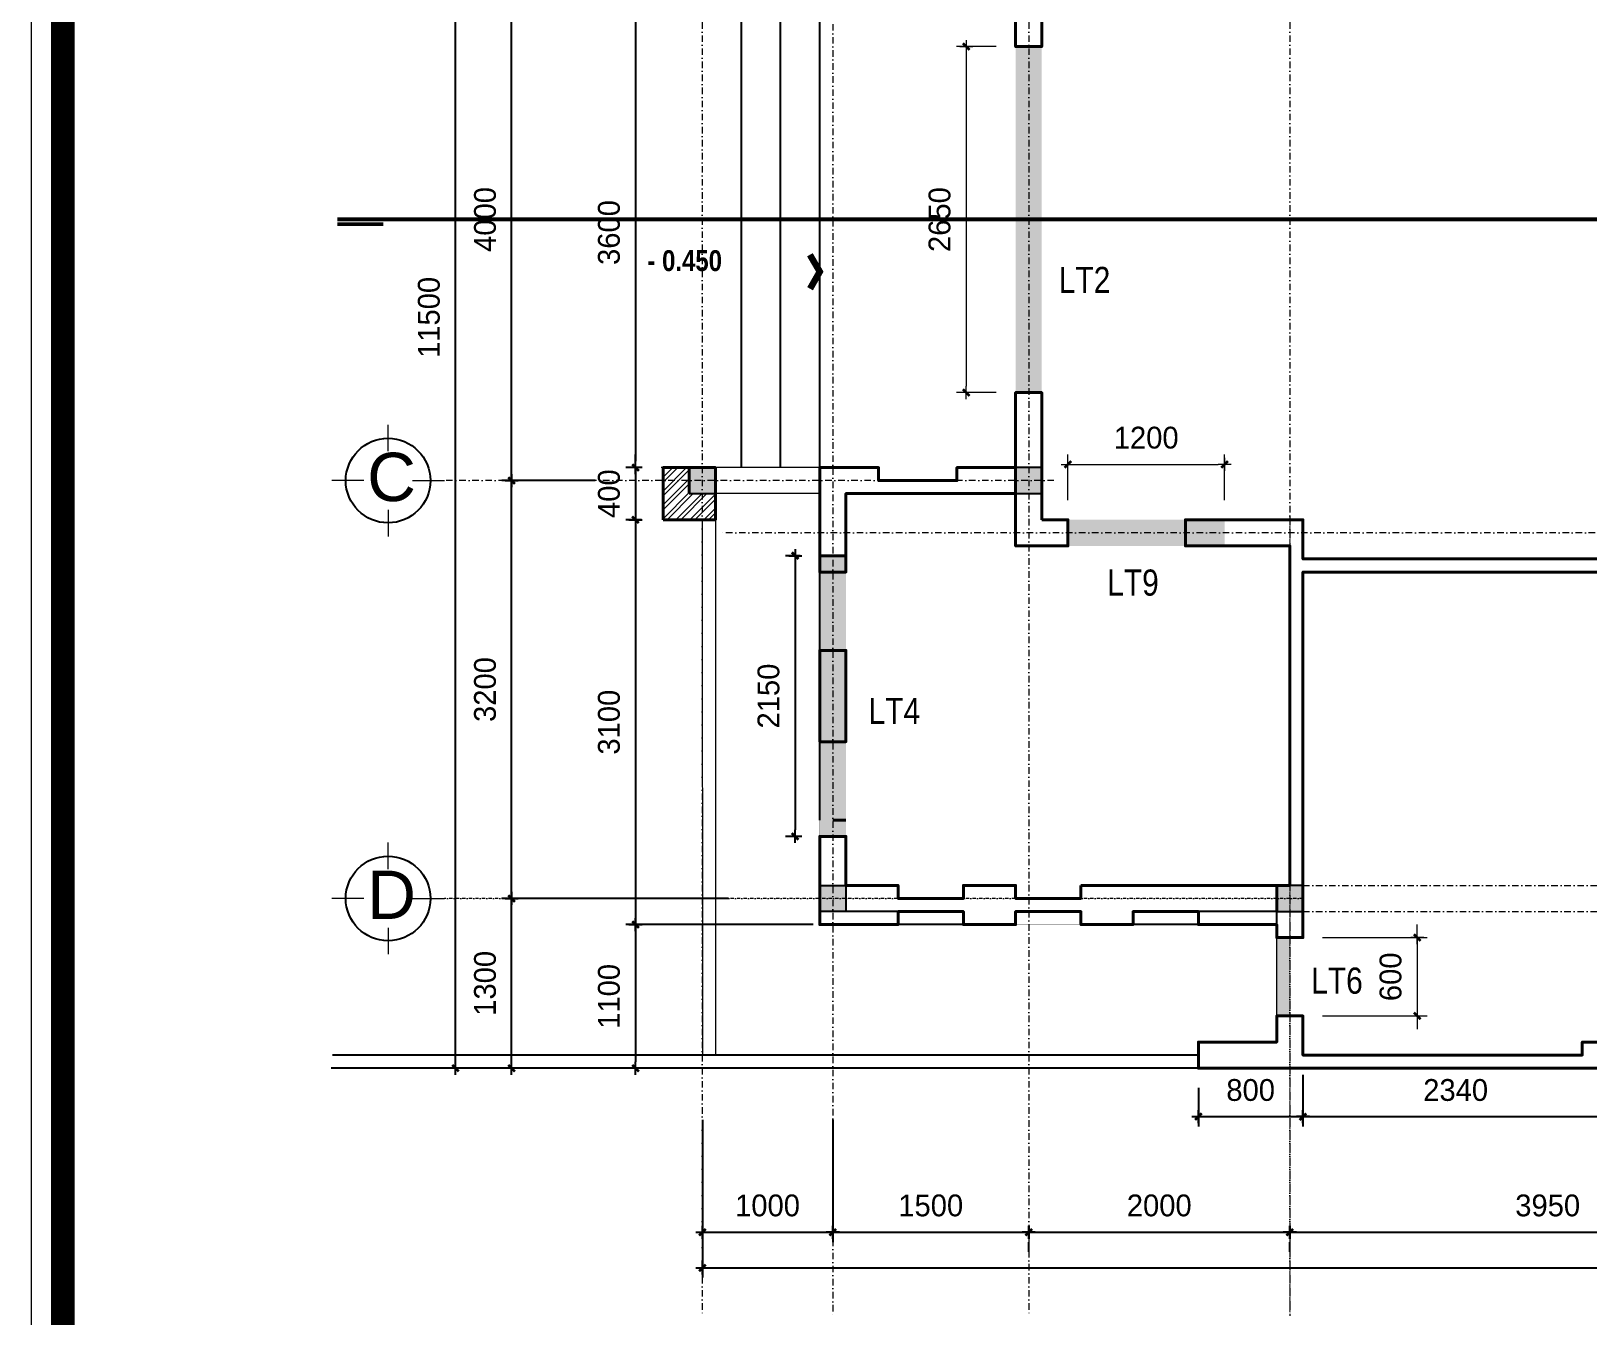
# Model space of a CAD drawing. Header units: millimetres. Extents: x 615730 to 2792744, y 139412 to 597571.
# Drawn here: x 1160509 to 1172432, y 239208 to 249047 of the extents above; entities that cross this region are included whole.
import ezdxf
from ezdxf.enums import TextEntityAlignment as Align

# ---------------------------------------------------------------- set-up
doc = ezdxf.new("R2010")
doc.units = ezdxf.units.MM
doc.header["$MEASUREMENT"] = 0
doc.header["$PDMODE"] = 34
doc.linetypes.add('DASHDOT', pattern=[1, 0.5, -0.25, 0, -0.25])
doc.linetypes.add('HIDDEN2', pattern=[0.1875, 0.125, -0.0625])
doc.layers.get('0').update_dxf_attribs({"lineweight": 5})
for name, color, linetype, lineweight in [('0.1(9)', 9, 'Continuous', 13), ('CAT', 11, 'Continuous', 40), ('KT', 148, 'Continuous', 18), ('net cat.', 1, 'Continuous', 35), ('NET-THAY', 4, 'Continuous', 20), ('NETNGOAITUONG', 1, 'Continuous', 40), ('NTHAY1', 61, 'Continuous', 25), ('thay', 7, 'Continuous', 15), ('TIM TRUC', 149, 'DASHDOT', 9), ('VLIEU', 250, 'Continuous', 9)]:
    doc.layers.add(name, color=color, linetype=linetype, lineweight=lineweight)
for name, color, linetype in [('2L', 7, 'Continuous'), ('5L', 1, 'Continuous'), ('H', 252, 'Continuous'), ('LAYER18', 1, 'Continuous'), ('NET MANH', 252, 'Continuous'), ('netthay', 3, 'Continuous'), ('TEXT', 2, 'Continuous'), ('VL', 155, 'Continuous')]:
    doc.layers.add(name, color=color, linetype=linetype)
doc.styles.add('AVO', font='', dxfattribs={"height": 200})
doc.styles.add('H280', font='', dxfattribs={"height": 200})
doc.styles.add('KT OZON', font='', dxfattribs={"height": 200})
doc.styles.get("Standard").update_dxf_attribs({"font": ''})
doc.styles.add('VNI-AVO', font='vni-roms.shx')
doc.styles.get('AVO').set_extended_font_data('VNI-Helve-Condense')
doc.styles.get('H280').set_extended_font_data('VNI-Avo')
doc.styles.get('KT OZON').set_extended_font_data('VNI-Helve')
doc.styles.get('Standard').set_extended_font_data('VNI-Avo')
doc.dimstyles.new('1-50b', dxfattribs={"dimtxt": 167, "dimasz": 50, "dimexe": 75, "dimexo": 150, "dimgap": 120, "dimtad": 1, "dimdec": 0, "dimzin": 12, "dimtxsty": 'VNI-AVO', "dimblk": ']', "dimcen": 0, "dimdle": 50, "dimclrd": 252, "dimclre": 252, "dimclrt": 2, "dimadec": 0, "dimazin": 0, "dimtfac": 1, "dimtdec": 0, "dimtix": 1, "dimtmove": 2, "dimatfit": 0, "dimldrblk": 'OPEN90', "dimfxl": 1, "dimlwd": -1, "dimlwe": -1, "dimarcsym": 0})

# ---------------------------------------------------------------- blocks, each defined once
blk = doc.blocks.new('TRUC 1')
at = {"ltscale": 50}
blk.add_circle((0, -9525), 8572, dxfattribs=at)
at = {"layer": '0.1(9)', "ltscale": 50}
for p, q in [((0, -3572), (0, 1782)), ((-4942, -9525), (-11427, -9525)), ((4942, -9525), (11427, -9525)), ((0, -15478), (0, -20832))]:
    blk.add_line(p, q, dxfattribs=at)
at = {"layer": 'TEXT', "ltscale": 50, "style": 'H280'}
blk.add_attdef('1', text='', height=10478, dxfattribs=at).set_placement((-214, -4892), align=Align.CENTER)
blk = doc.blocks.new(']')
for p, q in [((1, 0), (-1, 0)), ((0, 1), (0, -1))]:
    blk.add_line(p, q)
at = {"color": 9, "const_width": 0.4}
blk.add_lwpolyline([(-0.51, -0.51), (0.51, 0.51)], dxfattribs=at)
blk = doc.blocks.new('*D896')
at = {"layer": 'DEFPOINTS', "color": 0, "ltscale": 10, "transparency": 16777216}
for p in [(1165650, 240860, -12), (1166649, 240860), (1166649, 239849)]:
    blk.add_point(p, dxfattribs=at)
at = {"layer": 'VL', "color": 252, "ltscale": 10, "transparency": 16777216}
for p, q in [((1165650, 240710), (1165650, 239774)), ((1166649, 240710), (1166649, 239774)), ((1165700, 239849), (1166599, 239849))]:
    blk.add_line(p, q, dxfattribs=at)
at = {"layer": 'VL', "color": 252, "ltscale": 10, "transparency": 16777216, "xscale": 50, "yscale": 50, "zscale": 50, "rotation": 180}
blk.add_blockref(']', (1165650, 239849), dxfattribs=at)
at = {"layer": 'VL', "color": 252, "ltscale": 10, "transparency": 16777216, "xscale": 50, "yscale": 50, "zscale": 50}
blk.add_blockref(']', (1166649, 239849), dxfattribs=at)
at = {"layer": 'VL', "color": 2, "ltscale": 10, "transparency": 16777216, "insert": (1166149, 240053), "char_height": 167, "attachment_point": 5, "style": 'VNI-AVO'}
blk.add_mtext('1000', dxfattribs=at)
blk = doc.blocks.new('_Open90')
at = {"color": 0, "linetype": 'ByBlock', "lineweight": -2}
for p, q in [((0, 0), (-1, 0)), ((-0.5, 0.5), (0, 0)), ((0, 0), (-0.5, -0.5))]:
    blk.add_line(p, q, dxfattribs=at)
blk = doc.blocks.new('*D897')
at = {"layer": 'DEFPOINTS', "color": 0, "ltscale": 10, "transparency": 16777216}
for p in [(1166649, 240860), (1168149, 239849), (1168149, 239849)]:
    blk.add_point(p, dxfattribs=at)
at = {"layer": 'VL', "color": 252, "ltscale": 10, "transparency": 16777216}
for p, q in [((1166649, 240710), (1166649, 239774)), ((1166699, 239849), (1168099, 239849)), ((1168149, 239699), (1168149, 239774))]:
    blk.add_line(p, q, dxfattribs=at)
at = {"layer": 'VL', "color": 252, "ltscale": 10, "transparency": 16777216, "xscale": 50, "yscale": 50, "zscale": 50, "rotation": 180}
blk.add_blockref(']', (1166649, 239849), dxfattribs=at)
at = {"layer": 'VL', "color": 252, "ltscale": 10, "transparency": 16777216, "xscale": 50, "yscale": 50, "zscale": 50}
blk.add_blockref(']', (1168149, 239849), dxfattribs=at)
at = {"layer": 'VL', "color": 2, "ltscale": 10, "transparency": 16777216, "insert": (1167399, 240053), "char_height": 167, "attachment_point": 5, "style": 'VNI-AVO'}
blk.add_mtext('1500', dxfattribs=at)
blk = doc.blocks.new('*D898')
at = {"layer": 'DEFPOINTS', "color": 0, "ltscale": 10, "transparency": 16777216}
for p in [(1168149, 239849), (1170149, 239849), (1170149, 239849)]:
    blk.add_point(p, dxfattribs=at)
at = {"layer": 'VL', "color": 252, "ltscale": 10, "transparency": 16777216}
for p, q in [((1168149, 239699), (1168149, 239774)), ((1168199, 239849), (1170099, 239849)), ((1170149, 239699), (1170149, 239774))]:
    blk.add_line(p, q, dxfattribs=at)
at = {"layer": 'VL', "color": 252, "ltscale": 10, "transparency": 16777216, "xscale": 50, "yscale": 50, "zscale": 50, "rotation": 180}
blk.add_blockref(']', (1168149, 239849), dxfattribs=at)
at = {"layer": 'VL', "color": 252, "ltscale": 10, "transparency": 16777216, "xscale": 50, "yscale": 50, "zscale": 50}
blk.add_blockref(']', (1170149, 239849), dxfattribs=at)
at = {"layer": 'VL', "color": 2, "ltscale": 10, "transparency": 16777216, "insert": (1169149, 240053), "char_height": 167, "attachment_point": 5, "style": 'VNI-AVO'}
blk.add_mtext('2000', dxfattribs=at)
blk = doc.blocks.new('*D899')
at = {"layer": 'DEFPOINTS', "color": 0, "ltscale": 10, "transparency": 16777216}
for p in [(1170149, 239849), (1174099, 239849), (1174099, 239849)]:
    blk.add_point(p, dxfattribs=at)
at = {"layer": 'VL', "color": 252, "ltscale": 10, "transparency": 16777216}
for p, q in [((1170149, 239699), (1170149, 239774)), ((1170199, 239849), (1174049, 239849)), ((1174099, 239699), (1174099, 239774))]:
    blk.add_line(p, q, dxfattribs=at)
at = {"layer": 'VL', "color": 252, "ltscale": 10, "transparency": 16777216, "xscale": 50, "yscale": 50, "zscale": 50, "rotation": 180}
blk.add_blockref(']', (1170149, 239849), dxfattribs=at)
at = {"layer": 'VL', "color": 252, "ltscale": 10, "transparency": 16777216, "xscale": 50, "yscale": 50, "zscale": 50}
blk.add_blockref(']', (1174099, 239849), dxfattribs=at)
at = {"layer": 'VL', "color": 2, "ltscale": 10, "transparency": 16777216, "insert": (1172124, 240053), "char_height": 167, "attachment_point": 5, "style": 'VNI-AVO'}
blk.add_mtext('3950', dxfattribs=at)
blk = doc.blocks.new('*D905')
at = {"layer": 'DEFPOINTS', "color": 0, "ltscale": 10, "transparency": 16777216}
for p in [(1165650, 240860), (1186250, 240860), (1186250, 239576)]:
    blk.add_point(p, dxfattribs=at)
at = {"layer": 'VL', "color": 252, "ltscale": 10, "transparency": 16777216}
for p, q in [((1165650, 240710), (1165650, 239501)), ((1186250, 240710), (1186250, 239501)), ((1165700, 239576), (1186200, 239576))]:
    blk.add_line(p, q, dxfattribs=at)
at = {"layer": 'VL', "color": 252, "ltscale": 10, "transparency": 16777216, "xscale": 50, "yscale": 50, "zscale": 50, "rotation": 180}
blk.add_blockref(']', (1165650, 239576), dxfattribs=at)
at = {"layer": 'VL', "color": 252, "ltscale": 10, "transparency": 16777216, "xscale": 50, "yscale": 50, "zscale": 50}
blk.add_blockref(']', (1186250, 239576), dxfattribs=at)
at = {"layer": 'VL', "color": 2, "ltscale": 10, "transparency": 16777216, "insert": (1175950, 239779), "char_height": 167, "attachment_point": 5, "style": 'VNI-AVO'}
blk.add_mtext('20600', dxfattribs=at)
blk = doc.blocks.new('*D906')
at = {"layer": 'DEFPOINTS', "color": 0, "ltscale": 10, "transparency": 16777216}
for p in [(1164189, 242405), (1165999, 242405), (1165999, 241105, -12)]:
    blk.add_point(p, dxfattribs=at)
at = {"layer": 'VL', "color": 252, "ltscale": 10, "transparency": 16777216}
for p, q in [((1165849, 242405), (1164114, 242405)), ((1164189, 241155), (1164189, 242355)), ((1165849, 241105), (1164114, 241105))]:
    blk.add_line(p, q, dxfattribs=at)
at = {"layer": 'VL', "color": 252, "ltscale": 10, "transparency": 16777216, "xscale": 50, "yscale": 50, "zscale": 50}
for p, rotation in [((1164189, 242405), 90), ((1164189, 241105), 270)]:
    blk.add_blockref(']', p, dxfattribs=dict(at, rotation=rotation))
at = {"layer": 'VL', "color": 2, "ltscale": 10, "transparency": 16777216, "insert": (1163986, 241755), "char_height": 167, "attachment_point": 5, "rotation": 90, "style": 'VNI-AVO'}
blk.add_mtext('1300', dxfattribs=at)
blk = doc.blocks.new('*D907')
at = {"layer": 'DEFPOINTS', "color": 0, "ltscale": 10, "transparency": 16777216}
for p in [(1164189, 245605), (1164979, 245605, -3), (1165999, 242405)]:
    blk.add_point(p, dxfattribs=at)
at = {"layer": 'VL', "color": 252, "ltscale": 10, "transparency": 16777216}
for p, q in [((1164829, 245605), (1164114, 245605)), ((1164189, 242455), (1164189, 245555)), ((1165849, 242405), (1164114, 242405))]:
    blk.add_line(p, q, dxfattribs=at)
at = {"layer": 'VL', "color": 252, "ltscale": 10, "transparency": 16777216, "xscale": 50, "yscale": 50, "zscale": 50}
for p, rotation in [((1164189, 245605), 90), ((1164189, 242405), 270)]:
    blk.add_blockref(']', p, dxfattribs=dict(at, rotation=rotation))
at = {"layer": 'VL', "color": 2, "ltscale": 10, "transparency": 16777216, "insert": (1163986, 244005), "char_height": 167, "attachment_point": 5, "rotation": 90, "style": 'VNI-AVO'}
blk.add_mtext('3200', dxfattribs=at)
blk = doc.blocks.new('*D908')
at = {"layer": 'DEFPOINTS', "color": 0, "ltscale": 10, "transparency": 16777216}
for p in [(1164189, 249605), (1164871, 249605), (1164979, 245605, -3)]:
    blk.add_point(p, dxfattribs=at)
at = {"layer": 'VL', "color": 252, "ltscale": 10, "transparency": 16777216}
for p, q in [((1164721, 249605), (1164114, 249605)), ((1164189, 245655), (1164189, 249555)), ((1164829, 245605), (1164114, 245605))]:
    blk.add_line(p, q, dxfattribs=at)
at = {"layer": 'VL', "color": 252, "ltscale": 10, "transparency": 16777216, "xscale": 50, "yscale": 50, "zscale": 50}
for p, rotation in [((1164189, 249605), 90), ((1164189, 245605), 270)]:
    blk.add_blockref(']', p, dxfattribs=dict(at, rotation=rotation))
at = {"layer": 'VL', "color": 2, "ltscale": 10, "transparency": 16777216, "insert": (1163986, 247605), "char_height": 167, "attachment_point": 5, "rotation": 90, "style": 'VNI-AVO'}
blk.add_mtext('4000', dxfattribs=at)
blk = doc.blocks.new('*D912')
at = {"layer": 'DEFPOINTS', "color": 0, "ltscale": 10, "transparency": 16777216}
for p in [(1163759, 252605), (1164370, 252605), (1164370, 241105)]:
    blk.add_point(p, dxfattribs=at)
at = {"layer": 'VL', "color": 252, "ltscale": 10, "transparency": 16777216}
for p, q in [((1164220, 252605), (1163684, 252605)), ((1163759, 241155), (1163759, 252555)), ((1164220, 241105), (1163684, 241105))]:
    blk.add_line(p, q, dxfattribs=at)
at = {"layer": 'VL', "color": 252, "ltscale": 10, "transparency": 16777216, "xscale": 50, "yscale": 50, "zscale": 50}
for p, rotation in [((1163759, 252605), 90), ((1163759, 241105), 270)]:
    blk.add_blockref(']', p, dxfattribs=dict(at, rotation=rotation))
at = {"layer": 'VL', "color": 2, "ltscale": 10, "transparency": 16777216, "insert": (1163556, 246855), "char_height": 167, "attachment_point": 5, "rotation": 90, "style": 'VNI-AVO'}
blk.add_mtext('11500', dxfattribs=at)
blk = doc.blocks.new('*D884')
at = {"layer": 'DEFPOINTS', "color": 0, "ltscale": 10, "transparency": 16777216}
for p in [(1165350, 249305), (1165138, 245705), (1165334, 245705)]:
    blk.add_point(p, dxfattribs=at)
at = {"layer": 'VL', "color": 252, "ltscale": 10, "transparency": 16777216}
for p, q in [((1165200, 249305), (1165063, 249305)), ((1165138, 249255), (1165138, 245755)), ((1165184, 245705), (1165063, 245705))]:
    blk.add_line(p, q, dxfattribs=at)
at = {"layer": 'VL', "color": 252, "ltscale": 10, "transparency": 16777216, "xscale": 50, "yscale": 50, "zscale": 50}
for p, rotation in [((1165138, 249305), 90), ((1165138, 245705), 270)]:
    blk.add_blockref(']', p, dxfattribs=dict(at, rotation=rotation))
at = {"layer": 'VL', "color": 2, "ltscale": 10, "transparency": 16777216, "insert": (1164935, 247505), "char_height": 167, "attachment_point": 5, "rotation": 90, "style": 'VNI-AVO'}
blk.add_mtext('3600', dxfattribs=at)
blk = doc.blocks.new('*D885')
at = {"layer": 'DEFPOINTS', "color": 0, "ltscale": 10, "transparency": 16777216}
for p in [(1165334, 245705), (1165138, 245305), (1165334, 245305, 127)]:
    blk.add_point(p, dxfattribs=at)
at = {"layer": 'VL', "color": 252, "ltscale": 10, "transparency": 16777216}
for p, q in [((1165138, 245755), (1165138, 245805)), ((1165184, 245705), (1165063, 245705)), ((1165138, 245705), (1165138, 245305)), ((1165184, 245305), (1165063, 245305)), ((1165138, 245255), (1165138, 245205))]:
    blk.add_line(p, q, dxfattribs=at)
at = {"layer": 'VL', "color": 252, "ltscale": 10, "transparency": 16777216, "xscale": 50, "yscale": 50, "zscale": 50}
for p, rotation in [((1165138, 245705), 270), ((1165138, 245305), 90)]:
    blk.add_blockref(']', p, dxfattribs=dict(at, rotation=rotation))
at = {"layer": 'VL', "color": 2, "ltscale": 10, "transparency": 16777216, "insert": (1164935, 245505), "char_height": 167, "attachment_point": 5, "rotation": 90, "style": 'VNI-AVO'}
blk.add_mtext('400', dxfattribs=at)
blk = doc.blocks.new('*D886')
at = {"layer": 'DEFPOINTS', "color": 0, "ltscale": 10, "transparency": 16777216}
for p in [(1165334, 245305, 127), (1165138, 242205), (1166649, 242205)]:
    blk.add_point(p, dxfattribs=at)
at = {"layer": 'VL', "color": 252, "ltscale": 10, "transparency": 16777216}
for p, q in [((1165184, 245305), (1165063, 245305)), ((1165138, 245255), (1165138, 242255)), ((1166499, 242205), (1165063, 242205))]:
    blk.add_line(p, q, dxfattribs=at)
at = {"layer": 'VL', "color": 252, "ltscale": 10, "transparency": 16777216, "xscale": 50, "yscale": 50, "zscale": 50}
for p, rotation in [((1165138, 245305), 90), ((1165138, 242205), 270)]:
    blk.add_blockref(']', p, dxfattribs=dict(at, rotation=rotation))
at = {"layer": 'VL', "color": 2, "ltscale": 10, "transparency": 16777216, "insert": (1164935, 243755), "char_height": 167, "attachment_point": 5, "rotation": 90, "style": 'VNI-AVO'}
blk.add_mtext('3100', dxfattribs=at)
blk = doc.blocks.new('*D887')
at = {"layer": 'DEFPOINTS', "color": 0, "ltscale": 10, "transparency": 16777216}
for p in [(1166649, 242205), (1165138, 241105), (1165650, 241105)]:
    blk.add_point(p, dxfattribs=at)
at = {"layer": 'VL', "color": 252, "ltscale": 10, "transparency": 16777216}
for p, q in [((1166499, 242205), (1165063, 242205)), ((1165138, 242155), (1165138, 241155)), ((1165500, 241105), (1165063, 241105))]:
    blk.add_line(p, q, dxfattribs=at)
at = {"layer": 'VL', "color": 252, "ltscale": 10, "transparency": 16777216, "xscale": 50, "yscale": 50, "zscale": 50}
for p, rotation in [((1165138, 242205), 90), ((1165138, 241105), 270)]:
    blk.add_blockref(']', p, dxfattribs=dict(at, rotation=rotation))
at = {"layer": 'VL', "color": 2, "ltscale": 10, "transparency": 16777216, "insert": (1164935, 241655), "char_height": 167, "attachment_point": 5, "rotation": 90, "style": 'VNI-AVO'}
blk.add_mtext('1100', dxfattribs=at)
blk = doc.blocks.new('*D888')
at = {"layer": 'DEFPOINTS', "color": 0, "ltscale": 10, "transparency": 16777216}
for p in [(1170249, 241205), (1169449, 241105), (1170249, 240734)]:
    blk.add_point(p, dxfattribs=at)
at = {"layer": 'VL', "color": 252, "ltscale": 10, "transparency": 16777216}
for p, q in [((1169449, 240955), (1169449, 240659)), ((1170249, 241055), (1170249, 240659)), ((1169499, 240734), (1170199, 240734))]:
    blk.add_line(p, q, dxfattribs=at)
at = {"layer": 'VL', "color": 252, "ltscale": 10, "transparency": 16777216, "xscale": 50, "yscale": 50, "zscale": 50, "rotation": 180}
blk.add_blockref(']', (1169449, 240734), dxfattribs=at)
at = {"layer": 'VL', "color": 252, "ltscale": 10, "transparency": 16777216, "xscale": 50, "yscale": 50, "zscale": 50}
blk.add_blockref(']', (1170249, 240734), dxfattribs=at)
at = {"layer": 'VL', "color": 2, "ltscale": 10, "transparency": 16777216, "insert": (1169849, 240937), "char_height": 167, "attachment_point": 5, "style": 'VNI-AVO'}
blk.add_mtext('800', dxfattribs=at)
blk = doc.blocks.new('*D889')
at = {"layer": 'DEFPOINTS', "color": 0, "ltscale": 10, "transparency": 16777216}
for p in [(1170249, 241205), (1172589, 241105), (1172589, 240734)]:
    blk.add_point(p, dxfattribs=at)
at = {"layer": 'VL', "color": 252, "ltscale": 10, "transparency": 16777216}
for p, q in [((1170249, 241055), (1170249, 240659)), ((1172589, 240955), (1172589, 240659)), ((1170299, 240734), (1172539, 240734))]:
    blk.add_line(p, q, dxfattribs=at)
at = {"layer": 'VL', "color": 252, "ltscale": 10, "transparency": 16777216, "xscale": 50, "yscale": 50, "zscale": 50, "rotation": 180}
blk.add_blockref(']', (1170249, 240734), dxfattribs=at)
at = {"layer": 'VL', "color": 252, "ltscale": 10, "transparency": 16777216, "xscale": 50, "yscale": 50, "zscale": 50}
blk.add_blockref(']', (1172589, 240734), dxfattribs=at)
at = {"layer": 'VL', "color": 2, "ltscale": 10, "transparency": 16777216, "insert": (1171419, 240937), "char_height": 167, "attachment_point": 5, "style": 'VNI-AVO'}
blk.add_mtext('2340', dxfattribs=at)
blk = doc.blocks.new('*D935')
at = {"layer": 'DEFPOINTS', "color": 0, "ltscale": 10, "transparency": 16777216}
for p in [(1168049, 248929, 63), (1167671, 246279), (1168049, 246279, 63)]:
    blk.add_point(p, dxfattribs=at)
at = {"layer": 'KT', "color": 252, "ltscale": 10, "transparency": 16777216}
for p, q in [((1167899, 248929), (1167596, 248929)), ((1167671, 248879), (1167671, 246329)), ((1167899, 246279), (1167596, 246279))]:
    blk.add_line(p, q, dxfattribs=at)
at = {"layer": 'KT', "color": 252, "ltscale": 10, "transparency": 16777216, "xscale": 50, "yscale": 50, "zscale": 50}
for p, rotation in [((1167671, 248929), 90), ((1167671, 246279), 270)]:
    blk.add_blockref(']', p, dxfattribs=dict(at, rotation=rotation))
at = {"layer": 'KT', "color": 2, "ltscale": 10, "transparency": 16777216, "insert": (1167467, 247604), "char_height": 167, "attachment_point": 5, "rotation": 90, "style": 'VNI-AVO'}
blk.add_mtext('2650', dxfattribs=at)
blk = doc.blocks.new('*D936')
at = {"layer": 'DEFPOINTS', "color": 0, "ltscale": 10, "transparency": 16777216}
for p in [(1169649, 245729), (1168449, 245305), (1169649, 245305)]:
    blk.add_point(p, dxfattribs=at)
at = {"layer": 'KT', "color": 252, "ltscale": 10, "transparency": 16777216}
for p, q in [((1168449, 245455), (1168449, 245804)), ((1168499, 245729), (1169599, 245729)), ((1169649, 245455), (1169649, 245804))]:
    blk.add_line(p, q, dxfattribs=at)
at = {"layer": 'KT', "color": 252, "ltscale": 10, "transparency": 16777216, "xscale": 50, "yscale": 50, "zscale": 50, "rotation": 180}
blk.add_blockref(']', (1168449, 245729), dxfattribs=at)
at = {"layer": 'KT', "color": 252, "ltscale": 10, "transparency": 16777216, "xscale": 50, "yscale": 50, "zscale": 50}
blk.add_blockref(']', (1169649, 245729), dxfattribs=at)
at = {"layer": 'KT', "color": 2, "ltscale": 10, "transparency": 16777216, "insert": (1169049, 245933), "char_height": 167, "attachment_point": 5, "style": 'VNI-AVO'}
blk.add_mtext('1200', dxfattribs=at)
blk = doc.blocks.new('*D946')
at = {"layer": 'DEFPOINTS', "color": 0, "ltscale": 10, "transparency": 16777216}
for p in [(1170249, 242105), (1170249, 241505), (1171125, 241505)]:
    blk.add_point(p, dxfattribs=at)
at = {"layer": 'KT', "color": 252, "ltscale": 10, "transparency": 16777216}
for p, q in [((1171125, 242155), (1171125, 242205)), ((1170399, 242105), (1171200, 242105)), ((1171125, 242105), (1171125, 241505)), ((1170399, 241505), (1171200, 241505)), ((1171125, 241455), (1171125, 241405))]:
    blk.add_line(p, q, dxfattribs=at)
at = {"layer": 'KT', "color": 252, "ltscale": 10, "transparency": 16777216, "xscale": 50, "yscale": 50, "zscale": 50}
for p, rotation in [((1171125, 242105), 270), ((1171125, 241505), 90)]:
    blk.add_blockref(']', p, dxfattribs=dict(at, rotation=rotation))
at = {"layer": 'KT', "color": 2, "ltscale": 10, "transparency": 16777216, "insert": (1170921, 241805), "char_height": 167, "attachment_point": 5, "rotation": 90, "style": 'VNI-AVO'}
blk.add_mtext('600', dxfattribs=at)
blk = doc.blocks.new('*D1782')
at = {"layer": 'DEFPOINTS', "color": 0, "ltscale": 10, "transparency": 16777216}
for p in [(1166549, 245030, -16), (1166361, 242880), (1166549, 242880, -16)]:
    blk.add_point(p, dxfattribs=at)
at = {"layer": 'VL', "color": 252, "ltscale": 10, "transparency": 16777216}
for p, q in [((1166399, 245030), (1166286, 245030)), ((1166361, 244980), (1166361, 242930)), ((1166399, 242880), (1166286, 242880))]:
    blk.add_line(p, q, dxfattribs=at)
at = {"layer": 'VL', "color": 252, "ltscale": 10, "transparency": 16777216, "xscale": 50, "yscale": 50, "zscale": 50}
for p, rotation in [((1166361, 245030), 90), ((1166361, 242880), 270)]:
    blk.add_blockref(']', p, dxfattribs=dict(at, rotation=rotation))
at = {"layer": 'VL', "color": 2, "ltscale": 10, "transparency": 16777216, "insert": (1166157, 243955), "char_height": 167, "attachment_point": 5, "rotation": 90, "style": 'VNI-AVO'}
blk.add_mtext('2150', dxfattribs=at)

msp = doc.modelspace()

# ---------------------------------------------------------------- hatches: boundary and pattern name
at = {"layer": 'VLIEU', "ltscale": 10}
h = msp.add_hatch(dxfattribs=at)
h.set_pattern_fill('STEEL', color=256, scale=600, style=0)
h.set_pattern_definition([(45, (589772.304, -2663.9), (-53.033009, 53.033009), []), (45, (589772.304, -2626.4), (-53.033009, 53.033009), [])])
h.paths.add_polyline_path([(1165749.7, 245505.1), (1165749.7, 245305.1), (1165349.7, 245305.1), (1165349.7, 245705.1), (1165549.7, 245705.1), (1165549.7, 245505.1)])

# ---------------------------------------------------------------- linework, layer by layer
at = {"layer": '5L'}
for points in [[(1168248.9, 248928.7, 47.5), (1168049.2, 248928.7, 47.5), (1168248.9, 246278.7, 47.5), (1168048.9, 246278.7, 47.5)], [(1169649.2, 245105.1, -15.9), (1169649.2, 245305.1, -15.9), (1168448.9, 245105.1, -15.9), (1168448.9, 245305.1, -15.9)], [(1166749.2, 245030.1, -15.9), (1166549.2, 245030.1, -15.9), (1166749.2, 242880.1, -15.9), (1166549.2, 242880.1, -15.9)], [(1170149.2, 242105.1, -15.9), (1170049.2, 242105.1, -15.9), (1170149.2, 241505.1, -15.9), (1170049.2, 241505.1, -15.9)]]:
    msp.add_trace(points, dxfattribs=at)
at = {"layer": 'CAT'}
for p, q in [((1166649.2, 244905.1, -15.9), (1166749.2, 244905.1, -15.9)), ((1166649.2, 244305.1, -15.9), (1166749.2, 244305.1, -15.9)), ((1166649.2, 243605.1, -15.9), (1166749.2, 243605.1, -15.9)), ((1166649.2, 243005.1, -15.9), (1166749.2, 243005.1, -15.9)), ((1170149.2, 242105.1, -15.9), (1170249.2, 242105.1, -15.9)), ((1170149.2, 241505.1, -15.9), (1170249.2, 241505.1, -15.9))]:
    msp.add_line(p, q, dxfattribs=at)
at = {"layer": 'H', "const_width": 182.5, "elevation": -15.9}
msp.add_lwpolyline([(1160752.6, 230513.2), (1196396.4, 230513.2), (1196396.4, 255573.4), (1160752.6, 255573.4)], close=True, dxfattribs=at)
at = {"layer": 'LAYER18', "ltscale": 10, "const_width": 30, "elevation": -15.9}
msp.add_lwpolyline([(1162854.2, 247568.8), (1163205.9, 247568.8)], dxfattribs=at)
at = {"layer": 'net cat.', "color": 6, "linetype": 'HIDDEN2', "ltscale": 5000, "const_width": 30, "elevation": -15.9}
msp.add_lwpolyline([(1162853.8, 247605.1), (1175015.9, 247605.1), (1175015.9, 245858), (1188687.7, 245858)], dxfattribs=at)
at = {"layer": 'NET MANH'}
for p, q in [((1165949.2, 245705.1, -15.9), (1165949.2, 249305.1, 231.2)), ((1166249.2, 245705.1, -15.9), (1166249.2, 249305.1, 231.2)), ((1166549.2, 245705.1, -15.9), (1166549.2, 249305.1, 231.2)), ((1166549.2, 244305.1, -15.9), (1166549.2, 244905.1, -15.9)), ((1166549.2, 243005.1, -15.9), (1166549.2, 243605.1, -15.9))]:
    msp.add_line(p, q, dxfattribs=at)
for points, elevation in [([(1165549.7, 245505.1), (1165749.7, 245505.1), (1165749.7, 245705.1), (1165549.7, 245705.1)], -29.1), ([(1168048.9, 245505.1), (1168248.9, 245505.1), (1168248.9, 245705.1), (1168048.9, 245705.1)], 34.4), ([(1166549.2, 242505.1), (1166749.2, 242505.1), (1166749.2, 242305.1), (1166549.2, 242305.1)], -15.9), ([(1170049.2, 242305.1), (1170249.2, 242305.1), (1170249.2, 242505.1), (1170049.2, 242505.1)], -15.9)]:
    msp.add_lwpolyline(points, close=True, dxfattribs=dict(at, elevation=elevation))
for points in [[(1165549.7, 245705.1, -29.1), (1165749.7, 245705.1, -29.1), (1165549.7, 245505.1, -29.1), (1165749.7, 245505.1, -29.1)], [(1168048.9, 245705.1, 34.4), (1168248.9, 245705.1, 34.4), (1168048.9, 245505.1, 34.4), (1168248.9, 245505.1, 34.4)], [(1166549.2, 242305.1, -15.9), (1166749.2, 242305.1, -15.9), (1166549.2, 242505.1, -15.9), (1166749.2, 242505.1, -15.9)], [(1170049.2, 242505.1, -15.9), (1170249.2, 242505.1, -15.9), (1170049.2, 242305.1, -15.9), (1170249.2, 242305.1, -15.9)]]:
    msp.add_solid(points, dxfattribs=at)
at = {"layer": 'NET-THAY'}
for p, q in [((1166549.2, 245705.1, -15.9), (1165334, 245705.1, -15.9)), ((1166549.2, 245505.1, -15.9), (1165749.7, 245505.1, -29.1)), ((1165649.7, 245305.1, 110.9), (1165650.8, 241205.1, -15.9)), ((1165749.7, 245305.1, 110.9), (1165750.8, 241205.1, -15.9)), ((1170049.2, 241505.1, -15.9), (1170049.2, 242105.1, -15.9))]:
    msp.add_line(p, q, dxfattribs=at)
at = {"layer": 'NETNGOAITUONG'}
for p, q in [((1165549.7, 245505.1, -29.1), (1165549.7, 245705.1, -29.1)), ((1168048.9, 245505.1, 34.4), (1168048.9, 245705.1, 34.4)), ((1166549.2, 242505.1, -15.9), (1166549.2, 242305.1, -15.9)), ((1170049.2, 242305.1, -15.9), (1170049.2, 242505.1, -15.9)), ((1170249.2, 241305.1, -15.9), (1170249.2, 241305.1, -15.9))]:
    msp.add_line(p, q, dxfattribs=at)
for points, elevation in [([(1168249.2, 249505.1), (1168248.9, 248928.7), (1168049.2, 248928.7), (1168049.2, 249705.1)], 47.5), ([(1168048.9, 245705.1), (1168048.9, 246278.7), (1168248.9, 246278.7), (1168248.9, 245305.1)], 47.5), ([(1168048.9, 245705.1), (1167599.2, 245705.1), (1167599.2, 245605.1), (1166999.2, 245605.1), (1166999.2, 245705.1), (1166549.2, 245705.1), (1166549.2, 244905.1), (1166749.2, 244905.1), (1166749.2, 245505.1), (1168048.9, 245505.1), (1168048.9, 245105.1), (1168448.9, 245105.1), (1168448.9, 245305.1), (1168248.9, 245305.1)], -15.9), ([(1168048.9, 245705.1), (1167599.2, 245705.1), (1167599.2, 245605.1), (1166999.2, 245605.1), (1166999.2, 245705.1), (1166549.2, 245705.1), (1166549.2, 245030.1), (1166749.2, 245030.1), (1166749.2, 245505.1), (1168048.9, 245505.1), (1168048.9, 245105.1), (1168448.9, 245105.1), (1168448.9, 245305.1), (1168248.9, 245305.1)], -15.9), ([(1172549.7, 245005.1), (1170249.2, 245005.1), (1170249.2, 245305.1), (1169349.2, 245305.1), (1169349.2, 245105.1), (1170149.2, 245105.1), (1170149.2, 242505.1), (1168549.2, 242505.1)], -15.9), ([(1172549.7, 245005.1), (1170249.2, 245005.1), (1170249.2, 245305.1), (1169349.2, 245305.1), (1169349.2, 245105.1), (1170149.2, 245105.1), (1170149.2, 242505.1), (1168549.2, 242505.1)], -15.9), ([(1166549.2, 242205.1), (1166549.2, 242205.1), (1167149.2, 242205.1), (1167149.2, 242305.1), (1167649.2, 242305.1), (1167649.2, 242205.1), (1168049.2, 242205.1), (1168049.2, 242305.1), (1168549.2, 242305.1), (1168549.2, 242205.1), (1168949.2, 242205.1), (1168949.2, 242305.1), (1169449.2, 242305.1), (1169449.2, 242205.1), (1170049.2, 242205.1), (1170049.2, 242105.1), (1170249.2, 242105.1), (1170249.2, 244905.1), (1173049.2, 244905.1)], -15.9), ([(1168549.2, 242505.1), (1168549.2, 242405.1), (1168049.2, 242405.1), (1168049.2, 242505.1), (1167649.2, 242505.1), (1167649.2, 242405.1), (1167149.2, 242405.1), (1167149.2, 242505.1), (1166749.2, 242505.1), (1166749.2, 242880.1), (1166549.2, 242880.1), (1166549.2, 242205.1), (1167149.2, 242205.1), (1167149.2, 242305.1), (1167649.2, 242305.1), (1167649.2, 242205.1), (1168049.2, 242205.1), (1168049.2, 242305.1), (1168549.2, 242305.1), (1168549.2, 242205.1), (1168949.2, 242205.1), (1168949.2, 242305.1), (1169449.2, 242305.1), (1169449.2, 242205.1), (1170049.2, 242205.1), (1170049.2, 242105.1), (1170249.2, 242105.1), (1170249.2, 244905.1), (1173049.2, 244905.1)], -15.9), ([(1168549.2, 242505.1), (1168549.2, 242405.1), (1168049.2, 242405.1), (1168049.2, 242505.1), (1167649.2, 242505.1), (1167649.2, 242405.1), (1167149.2, 242405.1), (1167149.2, 242505.1), (1166749.2, 242505.1), (1166749.2, 242880.1), (1166549.2, 242880.1)], -15.9), ([(1172589.2, 241105.1), (1172589.2, 241305.1), (1172389.2, 241305.1), (1172389.2, 241205.1), (1170249.2, 241205.1), (1170249.2, 241505.1), (1170049.2, 241505.1), (1170049.2, 241305.1), (1169449.2, 241305.1), (1169449.2, 241105.1), (1172589.2, 241105.1)], -15.9)]:
    msp.add_lwpolyline(points, dxfattribs=dict(at, elevation=elevation))
for points, elevation in [([(1165349.7, 245305.1), (1165749.7, 245305.1), (1165749.7, 245705.1), (1165349.7, 245705.1)], 110.9), ([(1166549.2, 243605.1), (1166549.2, 244305.1), (1166749.2, 244305.1), (1166749.2, 243605.1)], -15.9)]:
    msp.add_lwpolyline(points, close=True, dxfattribs=dict(at, elevation=elevation))
at = {"layer": 'netthay', "color": 9, "elevation": 107.6}
msp.add_lwpolyline([(1166473.5, 247334.6, 50, 50, 0), (1166549.2, 247205.1, 50, 50, 0), (1166474.9, 247074.8, 50, 50, 0), (1166549.2, 247205.1, 0, 0, 0), (1165949.2, 247205.1, 0, 0, 0)], format="xyseb", dxfattribs=at)
at = {"layer": 'thay', "linetype": 'Continuous', "elevation": -15.9}
msp.add_lwpolyline([(1160509.3, 230269.9), (1196639.7, 230269.9), (1196639.7, 255816.7), (1160509.3, 255816.7)], close=True, dxfattribs=at)
at = {"layer": 'TIM TRUC', "ltscale": 100}
for p, q in [((1165649.7, 253719.7, -15.9), (1165649.7, 239208.3, -29.1)), ((1168149.2, 253719.7, -15.9), (1168149.2, 239208.3, -15.9)), ((1170149.2, 253719.7, -15.9), (1170149.2, 239208.3, -15.9)), ((1166649.2, 252605.1, -15.9), (1166649.2, 239208.3, -15.9)), ((1168342.2, 245605.1, -29.1), (1163674.6, 245605.1, -15.9)), ((1170149.2, 245327.1, -15.9), (1170149.2, 239208.3, -15.9)), ((1188203.2, 245205.1, -15.9), (1165789.2, 245205.1, -15.9)), ((1170249.2, 242505.1, -15.9), (1175399.2, 242505.1, -15.9)), ((1170249.2, 242305.1, -15.9), (1175399.2, 242305.1, -15.9))]:
    msp.add_line(p, q, dxfattribs=at)
at = {"layer": 'TIM TRUC', "ltscale": 50}
msp.add_line((1170249.2, 242405.1, -15.9), (1163674.6, 242405.1, -15.9), dxfattribs=at)
at = {"layer": 'VL', "ltscale": 10}
for p, q in [((1167149.2, 242305.1, -15.9), (1166549.2, 242305.1, -15.9)), ((1170049.2, 242305.1, -15.9), (1169449.2, 242305.1, -15.9)), ((1170049.2, 242201.7, -15.9), (1170049.2, 242305.1, 264.1)), ((1167649.2, 242205.1, -15.9), (1167149.2, 242205.1, -15.9)), ((1169449.2, 242205.1, -15.9), (1168949.2, 242205.1, -15.9)), ((1169449.2, 241205.1, -15.9), (1162816.5, 241205.1, -15.9)), ((1169449.2, 241105.1, -15.9), (1162808.1, 241105.1, -15.9))]:
    msp.add_line(p, q, dxfattribs=at)
at = {"layer": 'VL', "ltscale": 10, "const_width": 1, "elevation": 250.9}
msp.add_lwpolyline([(1165749.7, 245505.1), (1166549.2, 245505.1), (1166549.2, 242205.1), (1170049.2, 242205.1), (1170049.2, 241305.1), (1169449.2, 241305.1), (1169449.2, 241205.1), (1165750.8, 241205.1)], close=True, dxfattribs=at)

# ---------------------------------------------------------------- block references
at = {"layer": 'netthay', "lineweight": -2, "ltscale": 10}
ref = msp.add_blockref('TRUC 1', (1163242.9, 245245.3, -15.9), dxfattribs=dict(at, xscale=0.03778148023411632, yscale=0.03778148023411632, zscale=0.03778148023411632, rotation=180))
ref.add_attrib('1', 'C', dxfattribs={"layer": 'TEXT', "color": 3, "ltscale": 50, "height": 370.2, "style": 'KT OZON'}).set_placement((1163269.5, 245448.2, -15.9), align=Align.CENTER)
ref = msp.add_blockref('TRUC 1', (1163242.9, 242045.3, -15.9), dxfattribs=dict(at, xscale=0.03778148023411632, yscale=0.03778148023411632, zscale=0.03778148023411632, rotation=180))
ref.add_attrib('1', 'D', dxfattribs={"layer": 'TEXT', "color": 3, "ltscale": 50, "height": 370.2, "style": 'KT OZON'}).set_placement((1163269.5, 242248.2, -15.9), align=Align.CENTER)

# ---------------------------------------------------------------- texts
at = {"layer": '2L', "style": 'AVO'}
for s, p in [('LT2', (1168379.8, 247041.9, -15.9)), ('LT9', (1168750.8, 244724.3, -15.9)), ('LT4', (1166922.7, 243740.8)), ('LT6', (1170312.9, 241675.7, -15.9))]:
    msp.add_text(s, height=200, dxfattribs=at).set_placement(p)
at = {"layer": 'NTHAY1', "insert": (1165800.2, 247369.9, -15.9), "char_height": 160, "width": 11369.12, "attachment_point": 3}
msp.add_mtext('{\\fVNI-Helve-Condense|b1|i0|c0|p2;- 0.450}', dxfattribs=at)

# ---------------------------------------------------------------- dimensions: what is measured, and where the dimension line sits
at = {"layer": 'KT', "ltscale": 10}
for base, p1, p2, picture, middle in [((1167670.9, 246278.7, -15.9), (1168049.2, 248928.7, 47.5), (1168049.2, 246278.7, 47.5), '*D935', (1167467.4, 247603.7, -15.9)), ((1171124.7, 241505.1, -15.9), (1170249.2, 242105.1, -15.9), (1170249.2, 241505.1, -15.9), '*D946', (1170921.2, 241805.1, -15.9))]:
    dim = msp.add_linear_dim(base=base, p1=p1, p2=p2, angle=90, dimstyle='1-50b', dxfattribs=at)
    dim.commit()
    dim.dimension.update_dxf_attribs({"geometry": picture, "text_midpoint": middle})
dim = msp.add_linear_dim(base=(1169649.2, 245729.3, -15.9), p1=(1168448.9, 245305.1, -15.9), p2=(1169649.2, 245305.1, -15.9), dimstyle='1-50b', dxfattribs=at)
dim.commit()
dim.dimension.update_dxf_attribs({"geometry": '*D936', "text_midpoint": (1169049.1, 245932.8, -15.9)})
at = {"layer": 'VL', "ltscale": 10}
for base, p1, p2, override, picture, middle in [((1163759.5, 252605.1, -15.9), (1164369.8, 241105.1, -15.9), (1164369.8, 252605.1, -15.9), {"dimfxl": 150, "dimarcsym": 1}, '*D912', (1163556, 246855.1, -15.9)), ((1164189, 249605.1, -15.9), (1164978.5, 245605.1, -18.6), (1164870.5, 249605.1, -15.9), {"dimfxl": 150, "dimarcsym": 1}, '*D908', (1163985.5, 247605.1, -15.9)), ((1165138.4, 245705.1, -15.9), (1165349.7, 249305.1, -15.9), (1165334, 245705.1, -15.9), {"dimfxl": 40}, '*D884', (1164934.9, 247505.1, -15.9)), ((1165138.4, 245305.1, -15.9), (1165334, 245705.1, -15.9), (1165334, 245305.1, 110.9), {"dimfxl": 40}, '*D885', (1164934.9, 245505.1, -15.9)), ((1164189, 245605.1, -15.9), (1165998.8, 242405.1, -15.9), (1164978.5, 245605.1, -18.6), {"dimfxl": 150, "dimarcsym": 1}, '*D907', (1163985.5, 244005.1, -15.9)), ((1165138.4, 242205.1, -15.9), (1165334, 245305.1, 110.9), (1166649.2, 242205.1, -15.9), {"dimfxl": 40}, '*D886', (1164934.9, 243755.1, -15.9)), ((1166360.9, 242880.1), (1166549.2, 245030.1, -15.9), (1166549.2, 242880.1, -15.9), {"dimfxl": 40}, '*D1782', (1166157.4, 243955.1)), ((1164189, 242405.1, -15.9), (1165998.8, 241105.1, -28.1), (1165998.8, 242405.1, -15.9), {"dimfxl": 150, "dimarcsym": 1}, '*D906', (1163985.5, 241755.1, -15.9)), ((1165138.4, 241105.1, -15.9), (1166649.2, 242205.1, -15.9), (1165649.7, 241105.1, -15.9), {"dimfxl": 40}, '*D887', (1164934.9, 241655.1, -15.9))]:
    dim = msp.add_linear_dim(base=base, p1=p1, p2=p2, angle=90, dimstyle='1-50b', override=override, dxfattribs=at)
    dim.commit()
    dim.dimension.update_dxf_attribs({"geometry": picture, "text_midpoint": middle})
for base, p1, p2, override, picture, middle in [((1170249.2, 240733.6, -15.9), (1169449.2, 241105.1, -15.9), (1170249.2, 241205.1, -15.9), {"dimfxl": 40}, '*D888', (1169849.2, 240937.1, -15.9)), ((1172589.2, 240733.6, -15.9), (1170249.2, 241205.1, -15.9), (1172589.2, 241105.1, -15.9), {"dimfxl": 40}, '*D889', (1171419.2, 240937.1, -15.9)), ((1166649.2207, 239849.3322, -15.9037), (1165649.6906, 240860.0624, -28.2996), (1166649.2207, 240860.0624, -15.9037), {"dimfxl": 150, "dimarcsym": 1}, '*D896', (1166149.4557, 240052.8322, -15.9037)), ((1186250, 239575.6, -15.9), (1165649.7, 240860.1, -15.9), (1186250, 240860.1, -15.9), {"dimfxl": 150, "dimarcsym": 1}, '*D905', (1175949.8, 239779.1, -15.9)), ((1168149.2, 239849.3, -15.9), (1166649.2, 240860.1, -15.9), (1168149.2, 239849.3, -15.9), {"dimfxl": 150, "dimarcsym": 1}, '*D897', (1167399.2, 240052.8, -15.9)), ((1170149.2, 239849.3, -15.9), (1168149.2, 239849.3, -15.9), (1170149.2, 239849.3, -15.9), {"dimfxl": 150, "dimarcsym": 1}, '*D898', (1169149.2, 240052.8, -15.9)), ((1174099.2, 239849.3, -15.9), (1170149.2, 239849.3, -15.9), (1174099.2, 239849.3, -15.9), {"dimfxl": 150, "dimarcsym": 1}, '*D899', (1172124.2, 240052.8, -15.9))]:
    dim = msp.add_linear_dim(base=base, p1=p1, p2=p2, dimstyle='1-50b', override=override, dxfattribs=at)
    dim.commit()
    dim.dimension.update_dxf_attribs({"geometry": picture, "text_midpoint": middle})

doc.saveas('drawing.dxf')
